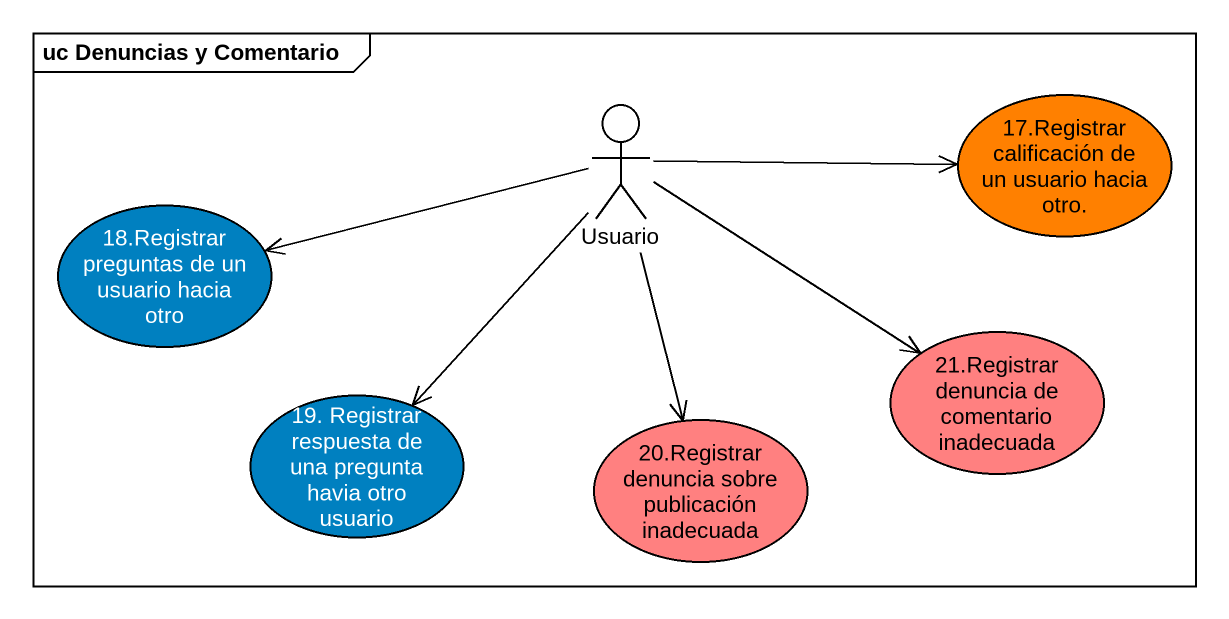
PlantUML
@startuml
mainframe uc Denuncias y Comentario
actor Usuario
usecase "17.Registrar calificación de un usuario hacia otro." as u17_Registrar_calificación #FF8000
usecase "18.Registrar preguntas de un usuario hacia otro" as u18_Registrar_preguntas_de #0080C0
usecase "21.Registrar denuncia de comentario inadecuada" as u21_Registrar_denuncia_de #FF8080
usecase "19. Registrar respuesta de una pregunta havia otro usuario" as u19_Registrar_respuesta_de #0080C0
usecase "20.Registrar denuncia sobre publicación inadecuada" as u20_Registrar_denuncia_sobre #FF8080
Usuario -right-> u17_Registrar_calificación
Usuario -left-> u18_Registrar_preguntas_de
Usuario -right-> u21_Registrar_denuncia_de
Usuario --> u19_Registrar_respuesta_de
Usuario --> u20_Registrar_denuncia_sobre
@enduml
